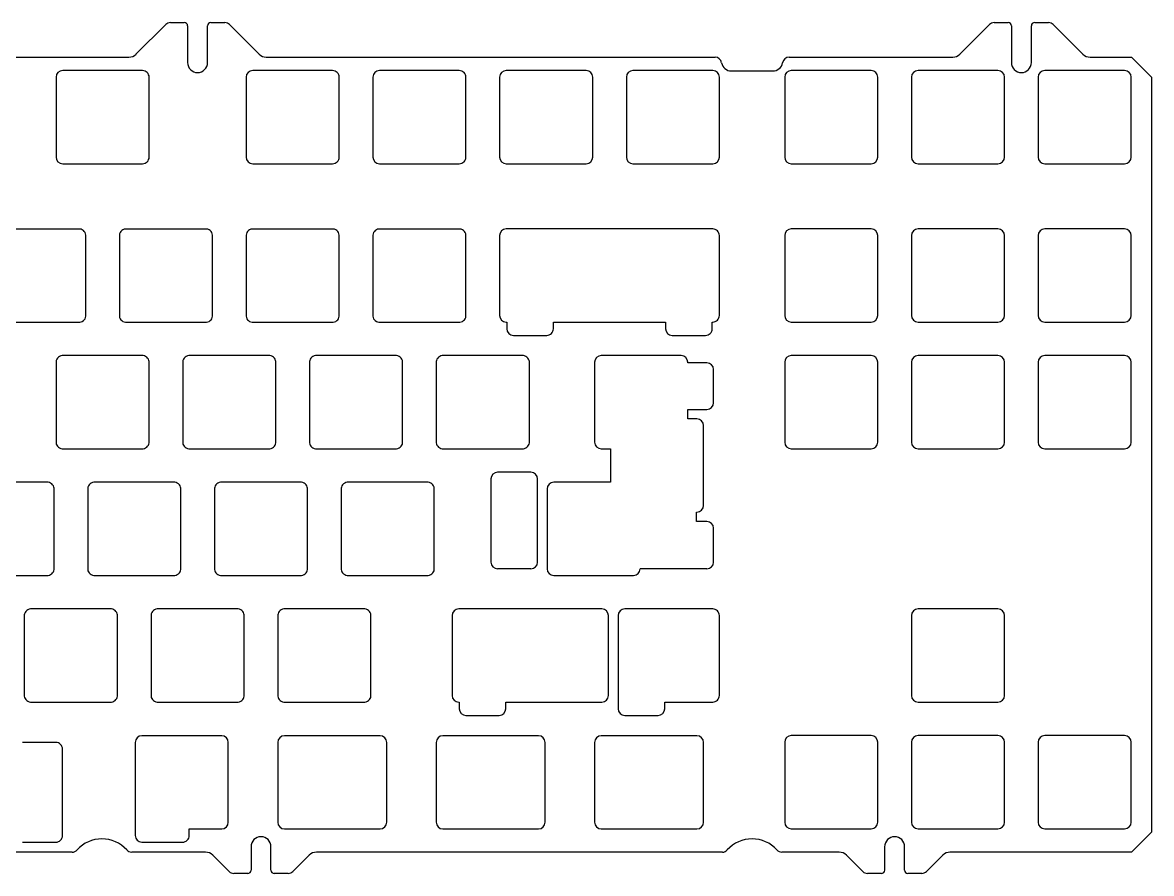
# Model space of a CAD drawing. Header units: millimetres. Extents: x 32 to 381, y 30 to 158.
# Drawn here: x 211.1 to 380.8, y 30.3 to 158.2 of the extents above; entities that cross this region are included whole.
import ezdxf

# ---------------------------------------------------------------- set-up
doc = ezdxf.new("R2010")
doc.units = ezdxf.units.MM

msp = doc.modelspace()

# ---------------------------------------------------------------- linework, layer by layer
at = {"color": 7, "linetype": 'Continuous', "lineweight": 25}
for p, q in [((228.14, 153.47), (232.61, 157.94)), ((233.32, 158.23), (235.4, 158.23)), ((239.4, 158.23), (241.49, 158.23)), ((242.2, 157.94), (246.66, 153.47)), ((351.97, 153.47), (356.44, 157.94)), ((357.14, 158.23), (359.23, 158.23)), ((363.23, 158.23), (365.32, 158.23)), ((366.02, 157.94), (370.49, 153.47)), ((235.9, 157.73), (235.9, 152.21)), ((238.9, 152.21), (238.9, 157.73)), ((359.73, 157.73), (359.73, 152.21)), ((362.73, 152.21), (362.73, 157.73)), ((162, 153.03), (227.08, 153.03)), ((247.73, 153.03), (315.18, 153.03)), ((326.32, 153.03), (350.91, 153.03)), ((371.55, 153.03), (377.78, 153.03)), ((377.78, 153.03), (380.78, 150.03)), ((216.12, 150.01), (216.12, 138.01)), ((229.12, 151.01), (217.12, 151.01)), ((230.12, 138.01), (230.12, 150.01)), ((244.69, 150.01), (244.69, 138.01)), ((257.69, 151.01), (245.69, 151.01)), ((258.69, 138.01), (258.69, 150.01)), ((263.74, 150.01), (263.74, 138.01)), ((276.74, 151.01), (264.74, 151.01)), ((277.74, 138.01), (277.74, 150.01)), ((282.8, 150.01), (282.8, 138.01)), ((295.8, 151.01), (283.8, 151.01)), ((296.8, 138.01), (296.8, 150.01)), ((301.85, 150.01), (301.85, 138.01)), ((314.85, 151.01), (302.85, 151.01)), ((315.85, 138.01), (315.85, 150.01)), ((317.64, 150.96), (323.86, 150.96)), ((325.65, 150.01), (325.65, 138.01)), ((338.65, 151.01), (326.65, 151.01)), ((339.65, 138.01), (339.65, 150.01)), ((344.7, 150.01), (344.7, 138.01)), ((357.7, 151.01), (345.7, 151.01)), ((358.7, 138.01), (358.7, 150.01)), ((363.75, 150.01), (363.75, 138.01)), ((376.75, 151.01), (364.75, 151.01)), ((377.75, 138.01), (377.75, 150.01)), ((380.78, 150.03), (380.78, 36.47)), ((217.12, 137.01), (229.12, 137.01)), ((245.69, 137.01), (257.69, 137.01)), ((264.74, 137.01), (276.74, 137.01)), ((283.8, 137.01), (295.8, 137.01)), ((302.85, 137.01), (314.85, 137.01)), ((326.65, 137.01), (338.65, 137.01)), ((345.7, 137.01), (357.7, 137.01)), ((364.75, 137.01), (376.75, 137.01)), ((219.69, 127.17), (207.49, 127.17)), ((219.88, 127.14), (219.69, 127.17)), ((220.07, 127.06), (219.88, 127.14)), ((220.23, 126.95), (220.07, 127.06)), ((220.37, 126.81), (220.23, 126.95)), ((220.48, 126.65), (220.37, 126.81)), ((220.55, 126.47), (220.48, 126.65)), ((220.59, 126.27), (220.55, 126.47)), ((220.59, 114.08), (220.59, 126.27)), ((225.68, 126.47), (225.64, 126.27)), ((225.64, 126.27), (225.64, 114.08)), ((225.76, 126.65), (225.68, 126.47)), ((225.87, 126.81), (225.76, 126.65)), ((226, 126.95), (225.87, 126.81)), ((226.17, 127.06), (226, 126.95)), ((226.35, 127.14), (226.17, 127.06)), ((226.54, 127.17), (226.35, 127.14)), ((238.74, 127.17), (226.54, 127.17)), ((238.93, 127.14), (238.74, 127.17)), ((239.12, 127.06), (238.93, 127.14)), ((239.28, 126.95), (239.12, 127.06)), ((239.42, 126.81), (239.28, 126.95)), ((239.53, 126.65), (239.42, 126.81)), ((239.6, 126.47), (239.53, 126.65)), ((239.64, 126.27), (239.6, 126.47)), ((239.64, 114.08), (239.64, 126.27)), ((244.73, 126.47), (244.69, 126.27)), ((244.69, 126.27), (244.69, 114.08)), ((244.81, 126.65), (244.73, 126.47)), ((244.92, 126.81), (244.81, 126.65)), ((245.05, 126.95), (244.92, 126.81)), ((245.22, 127.06), (245.05, 126.95)), ((245.4, 127.14), (245.22, 127.06)), ((245.59, 127.17), (245.4, 127.14)), ((257.79, 127.17), (245.59, 127.17)), ((257.98, 127.14), (257.79, 127.17)), ((258.17, 127.06), (257.98, 127.14)), ((258.33, 126.95), (258.17, 127.06)), ((258.47, 126.81), (258.33, 126.95)), ((258.58, 126.65), (258.47, 126.81)), ((258.65, 126.47), (258.58, 126.65)), ((258.69, 126.27), (258.65, 126.47)), ((258.69, 114.08), (258.69, 126.27)), ((263.78, 126.47), (263.74, 126.27)), ((263.74, 126.27), (263.74, 114.08)), ((263.86, 126.65), (263.78, 126.47)), ((263.97, 126.81), (263.86, 126.65)), ((264.1, 126.95), (263.97, 126.81)), ((264.27, 127.06), (264.1, 126.95)), ((264.45, 127.14), (264.27, 127.06)), ((264.64, 127.17), (264.45, 127.14)), ((276.84, 127.17), (264.64, 127.17)), ((277.03, 127.14), (276.84, 127.17)), ((277.22, 127.06), (277.03, 127.14)), ((277.38, 126.95), (277.22, 127.06)), ((277.52, 126.81), (277.38, 126.95)), ((277.63, 126.65), (277.52, 126.81)), ((277.7, 126.47), (277.63, 126.65)), ((277.74, 126.27), (277.7, 126.47)), ((277.74, 114.08), (277.74, 126.27)), ((282.79, 126.19), (282.79, 114.19)), ((314.84, 127.19), (283.79, 127.19)), ((315.84, 114.19), (315.84, 126.19)), ((325.65, 126.19), (325.65, 114.19)), ((338.65, 127.19), (326.65, 127.19)), ((339.65, 114.19), (339.65, 126.19)), ((344.7, 126.19), (344.7, 114.19)), ((357.7, 127.19), (345.7, 127.19)), ((358.7, 114.19), (358.7, 126.19)), ((363.75, 126.19), (363.75, 114.19)), ((376.75, 127.19), (364.75, 127.19)), ((377.75, 114.19), (377.75, 126.19)), ((220.37, 113.54), (220.48, 113.7)), ((220.48, 113.7), (220.55, 113.88)), ((220.55, 113.88), (220.59, 114.08)), ((225.64, 114.08), (225.68, 113.88)), ((225.68, 113.88), (225.76, 113.7)), ((225.76, 113.7), (225.87, 113.54)), ((239.42, 113.54), (239.53, 113.7)), ((239.53, 113.7), (239.6, 113.88)), ((239.6, 113.88), (239.64, 114.08)), ((244.69, 114.08), (244.73, 113.88)), ((244.73, 113.88), (244.81, 113.7)), ((244.81, 113.7), (244.92, 113.54)), ((258.47, 113.54), (258.58, 113.7)), ((258.58, 113.7), (258.65, 113.88)), ((258.65, 113.88), (258.69, 114.08)), ((263.74, 114.08), (263.78, 113.88)), ((263.78, 113.88), (263.86, 113.7)), ((263.86, 113.7), (263.97, 113.54)), ((277.52, 113.54), (277.63, 113.7)), ((277.63, 113.7), (277.7, 113.88)), ((277.7, 113.88), (277.74, 114.08)), ((207.49, 113.17), (219.69, 113.17)), ((219.69, 113.17), (219.88, 113.21)), ((219.88, 113.21), (220.07, 113.29)), ((220.07, 113.29), (220.23, 113.4)), ((220.23, 113.4), (220.37, 113.54)), ((225.87, 113.54), (226, 113.4)), ((226, 113.4), (226.17, 113.29)), ((226.17, 113.29), (226.35, 113.21)), ((226.35, 113.21), (226.54, 113.17)), ((226.54, 113.17), (238.74, 113.17)), ((238.74, 113.17), (238.93, 113.21)), ((238.93, 113.21), (239.12, 113.29)), ((239.12, 113.29), (239.28, 113.4)), ((239.28, 113.4), (239.42, 113.54)), ((244.92, 113.54), (245.05, 113.4)), ((245.05, 113.4), (245.22, 113.29)), ((245.22, 113.29), (245.4, 113.21)), ((245.4, 113.21), (245.59, 113.17)), ((245.59, 113.17), (257.79, 113.17)), ((257.79, 113.17), (257.98, 113.21)), ((257.98, 113.21), (258.17, 113.29)), ((258.17, 113.29), (258.33, 113.4)), ((258.33, 113.4), (258.47, 113.54)), ((263.97, 113.54), (264.1, 113.4)), ((264.1, 113.4), (264.27, 113.29)), ((264.27, 113.29), (264.45, 113.21)), ((264.45, 113.21), (264.64, 113.17)), ((264.64, 113.17), (276.84, 113.17)), ((276.84, 113.17), (277.03, 113.21)), ((277.03, 113.21), (277.22, 113.29)), ((277.22, 113.29), (277.38, 113.4)), ((277.38, 113.4), (277.52, 113.54)), ((283.79, 113.19), (283.88, 113.19)), ((283.88, 113.19), (283.88, 112.19)), ((290.88, 113.19), (307.75, 113.19)), ((290.88, 112.19), (290.88, 113.19)), ((307.75, 113.19), (307.75, 112.19)), ((314.75, 113.19), (314.84, 113.19)), ((314.75, 112.19), (314.75, 113.19)), ((326.65, 113.19), (338.65, 113.19)), ((345.7, 113.19), (357.7, 113.19)), ((364.75, 113.19), (376.75, 113.19)), ((284.88, 111.19), (289.88, 111.19)), ((308.75, 111.19), (313.75, 111.19)), ((216.15, 107.43), (216.12, 107.24)), ((216.12, 107.24), (216.12, 95.04)), ((216.23, 107.62), (216.15, 107.43)), ((216.34, 107.78), (216.23, 107.62)), ((216.48, 107.92), (216.34, 107.78)), ((216.64, 108.03), (216.48, 107.92)), ((216.82, 108.1), (216.64, 108.03)), ((217.02, 108.14), (216.82, 108.1)), ((229.22, 108.14), (217.02, 108.14)), ((229.41, 108.1), (229.22, 108.14)), ((229.59, 108.03), (229.41, 108.1)), ((229.75, 107.92), (229.59, 108.03)), ((229.89, 107.78), (229.75, 107.92)), ((230, 107.62), (229.89, 107.78)), ((230.08, 107.43), (230, 107.62)), ((230.12, 107.24), (230.08, 107.43)), ((230.12, 95.04), (230.12, 107.24)), ((235.2, 107.43), (235.17, 107.24)), ((235.17, 107.24), (235.17, 95.04)), ((235.28, 107.62), (235.2, 107.43)), ((235.39, 107.78), (235.28, 107.62)), ((235.53, 107.92), (235.39, 107.78)), ((235.69, 108.03), (235.53, 107.92)), ((235.87, 108.1), (235.69, 108.03)), ((236.07, 108.14), (235.87, 108.1)), ((248.27, 108.14), (236.07, 108.14)), ((248.46, 108.1), (248.27, 108.14)), ((248.64, 108.03), (248.46, 108.1)), ((248.8, 107.92), (248.64, 108.03)), ((248.94, 107.78), (248.8, 107.92)), ((249.05, 107.62), (248.94, 107.78)), ((249.13, 107.43), (249.05, 107.62)), ((249.17, 107.24), (249.13, 107.43)), ((249.17, 95.04), (249.17, 107.24)), ((254.25, 107.43), (254.22, 107.24)), ((254.22, 107.24), (254.22, 95.04)), ((254.33, 107.62), (254.25, 107.43)), ((254.44, 107.78), (254.33, 107.62)), ((254.58, 107.92), (254.44, 107.78)), ((254.74, 108.03), (254.58, 107.92)), ((254.92, 108.1), (254.74, 108.03)), ((255.12, 108.14), (254.92, 108.1)), ((267.32, 108.14), (255.12, 108.14)), ((267.51, 108.1), (267.32, 108.14)), ((267.69, 108.03), (267.51, 108.1)), ((267.85, 107.92), (267.69, 108.03)), ((267.99, 107.78), (267.85, 107.92)), ((268.1, 107.62), (267.99, 107.78)), ((268.18, 107.43), (268.1, 107.62)), ((268.22, 107.24), (268.18, 107.43)), ((268.22, 95.04), (268.22, 107.24)), ((273.3, 107.43), (273.27, 107.24)), ((273.27, 107.24), (273.27, 95.04)), ((273.38, 107.62), (273.3, 107.43)), ((273.49, 107.78), (273.38, 107.62)), ((273.63, 107.92), (273.49, 107.78)), ((273.79, 108.03), (273.63, 107.92)), ((273.97, 108.1), (273.79, 108.03)), ((274.17, 108.14), (273.97, 108.1)), ((286.37, 108.14), (274.17, 108.14)), ((286.56, 108.1), (286.37, 108.14)), ((286.74, 108.03), (286.56, 108.1)), ((286.9, 107.92), (286.74, 108.03)), ((287.04, 107.78), (286.9, 107.92)), ((287.15, 107.62), (287.04, 107.78)), ((287.23, 107.43), (287.15, 107.62)), ((287.27, 107.24), (287.23, 107.43)), ((287.27, 95.04), (287.27, 107.24)), ((297.08, 107.14), (297.08, 95.14)), ((310.08, 108.14), (298.08, 108.14)), ((311.08, 107.06), (311.08, 107.14)), ((313.96, 107.06), (311.08, 107.06)), ((325.65, 107.14), (325.65, 95.14)), ((338.65, 108.14), (326.65, 108.14)), ((339.65, 95.14), (339.65, 107.14)), ((344.7, 107.14), (344.7, 95.14)), ((357.7, 108.14), (345.7, 108.14)), ((358.7, 95.14), (358.7, 107.14)), ((363.75, 107.14), (363.75, 95.14)), ((376.75, 108.14), (364.75, 108.14)), ((377.75, 95.14), (377.75, 107.14)), ((314.96, 101.06), (314.96, 106.06)), ((311.08, 98.62), (311.08, 100.06)), ((311.08, 100.06), (313.96, 100.06)), ((216.12, 95.04), (216.15, 94.85)), ((230.08, 94.85), (230.12, 95.04)), ((235.17, 95.04), (235.2, 94.85)), ((249.13, 94.85), (249.17, 95.04)), ((254.22, 95.04), (254.25, 94.85)), ((268.18, 94.85), (268.22, 95.04)), ((273.27, 95.04), (273.3, 94.85)), ((287.23, 94.85), (287.27, 95.04)), ((216.15, 94.85), (216.23, 94.67)), ((216.23, 94.67), (216.34, 94.51)), ((216.34, 94.51), (216.48, 94.37)), ((216.48, 94.37), (216.64, 94.26)), ((216.64, 94.26), (216.82, 94.18)), ((216.82, 94.18), (217.02, 94.14)), ((217.02, 94.14), (229.22, 94.14)), ((229.22, 94.14), (229.41, 94.18)), ((229.41, 94.18), (229.59, 94.26)), ((229.59, 94.26), (229.75, 94.37)), ((229.75, 94.37), (229.89, 94.51)), ((229.89, 94.51), (230, 94.67)), ((230, 94.67), (230.08, 94.85)), ((235.2, 94.85), (235.28, 94.67)), ((235.28, 94.67), (235.39, 94.51)), ((235.39, 94.51), (235.53, 94.37)), ((235.53, 94.37), (235.69, 94.26)), ((235.69, 94.26), (235.87, 94.18)), ((235.87, 94.18), (236.07, 94.14)), ((236.07, 94.14), (248.27, 94.14)), ((248.27, 94.14), (248.46, 94.18)), ((248.46, 94.18), (248.64, 94.26)), ((248.64, 94.26), (248.8, 94.37)), ((248.8, 94.37), (248.94, 94.51)), ((248.94, 94.51), (249.05, 94.67)), ((249.05, 94.67), (249.13, 94.85)), ((254.25, 94.85), (254.33, 94.67)), ((254.33, 94.67), (254.44, 94.51)), ((254.44, 94.51), (254.58, 94.37)), ((254.58, 94.37), (254.74, 94.26)), ((254.74, 94.26), (254.92, 94.18)), ((254.92, 94.18), (255.12, 94.14)), ((255.12, 94.14), (267.32, 94.14)), ((267.32, 94.14), (267.51, 94.18)), ((267.51, 94.18), (267.69, 94.26)), ((267.69, 94.26), (267.85, 94.37)), ((267.85, 94.37), (267.99, 94.51)), ((267.99, 94.51), (268.1, 94.67)), ((268.1, 94.67), (268.18, 94.85)), ((273.3, 94.85), (273.38, 94.67)), ((273.38, 94.67), (273.49, 94.51)), ((273.49, 94.51), (273.63, 94.37)), ((273.63, 94.37), (273.79, 94.26)), ((273.79, 94.26), (273.97, 94.18)), ((273.97, 94.18), (274.17, 94.14)), ((274.17, 94.14), (286.37, 94.14)), ((286.37, 94.14), (286.56, 94.18)), ((286.56, 94.18), (286.74, 94.26)), ((286.74, 94.26), (286.9, 94.37)), ((286.9, 94.37), (287.04, 94.51)), ((287.04, 94.51), (287.15, 94.67)), ((287.15, 94.67), (287.23, 94.85)), ((298.08, 94.14), (299.46, 94.14)), ((326.65, 94.14), (338.65, 94.14)), ((345.7, 94.14), (357.7, 94.14)), ((364.75, 94.14), (376.75, 94.14)), ((287.5, 90.59), (282.5, 90.59)), ((214.93, 89.09), (202.73, 89.09)), ((215.12, 89.05), (214.93, 89.09)), ((215.3, 88.98), (215.12, 89.05)), ((215.47, 88.87), (215.3, 88.98)), ((215.61, 88.73), (215.47, 88.87)), ((215.72, 88.57), (215.61, 88.73)), ((215.79, 88.38), (215.72, 88.57)), ((215.83, 88.19), (215.79, 88.38)), ((220.92, 88.38), (220.88, 88.19)), ((220.99, 88.57), (220.92, 88.38)), ((221.1, 88.73), (220.99, 88.57)), ((221.24, 88.87), (221.1, 88.73)), ((221.41, 88.98), (221.24, 88.87)), ((221.59, 89.05), (221.41, 88.98)), ((221.78, 89.09), (221.59, 89.05)), ((233.98, 89.09), (221.78, 89.09)), ((234.17, 89.05), (233.98, 89.09)), ((234.35, 88.98), (234.17, 89.05)), ((234.52, 88.87), (234.35, 88.98)), ((234.66, 88.73), (234.52, 88.87)), ((234.77, 88.57), (234.66, 88.73)), ((234.84, 88.38), (234.77, 88.57)), ((234.88, 88.19), (234.84, 88.38)), ((239.97, 88.38), (239.93, 88.19)), ((240.04, 88.57), (239.97, 88.38)), ((240.15, 88.73), (240.04, 88.57)), ((240.29, 88.87), (240.15, 88.73)), ((240.46, 88.98), (240.29, 88.87)), ((240.64, 89.05), (240.46, 88.98)), ((240.83, 89.09), (240.64, 89.05)), ((253.03, 89.09), (240.83, 89.09)), ((253.22, 89.05), (253.03, 89.09)), ((253.4, 88.98), (253.22, 89.05)), ((253.57, 88.87), (253.4, 88.98)), ((253.71, 88.73), (253.57, 88.87)), ((253.82, 88.57), (253.71, 88.73)), ((253.89, 88.38), (253.82, 88.57)), ((253.93, 88.19), (253.89, 88.38)), ((259.02, 88.38), (258.98, 88.19)), ((259.09, 88.57), (259.02, 88.38)), ((259.2, 88.73), (259.09, 88.57)), ((259.34, 88.87), (259.2, 88.73)), ((259.51, 88.98), (259.34, 88.87)), ((259.69, 89.05), (259.51, 88.98)), ((259.88, 89.09), (259.69, 89.05)), ((272.08, 89.09), (259.88, 89.09)), ((272.27, 89.05), (272.08, 89.09)), ((272.45, 88.98), (272.27, 89.05)), ((272.62, 88.87), (272.45, 88.98)), ((272.76, 88.73), (272.62, 88.87)), ((272.87, 88.57), (272.76, 88.73)), ((272.94, 88.38), (272.87, 88.57)), ((272.98, 88.19), (272.94, 88.38)), ((281.5, 89.59), (281.5, 77.09)), ((288.5, 77.09), (288.5, 89.59)), ((299.46, 89.09), (290.93, 89.09)), ((215.83, 75.99), (215.83, 88.19)), ((220.88, 88.19), (220.88, 75.99)), ((234.88, 75.99), (234.88, 88.19)), ((239.93, 88.19), (239.93, 75.99)), ((253.93, 75.99), (253.93, 88.19)), ((258.98, 88.19), (258.98, 75.99)), ((272.98, 75.99), (272.98, 88.19)), ((289.93, 88.09), (289.93, 76.09)), ((312.37, 83.18), (312.37, 84.62)), ((313.96, 83.18), (312.37, 83.18)), ((314.96, 77.09), (314.96, 82.18)), ((202.73, 75.09), (214.93, 75.09)), ((214.93, 75.09), (215.12, 75.13)), ((215.12, 75.13), (215.3, 75.21)), ((215.3, 75.21), (215.47, 75.32)), ((215.47, 75.32), (215.61, 75.46)), ((215.61, 75.46), (215.72, 75.62)), ((215.72, 75.62), (215.79, 75.8)), ((215.79, 75.8), (215.83, 75.99)), ((220.88, 75.99), (220.92, 75.8)), ((220.92, 75.8), (220.99, 75.62)), ((220.99, 75.62), (221.1, 75.46)), ((221.1, 75.46), (221.24, 75.32)), ((221.24, 75.32), (221.41, 75.21)), ((221.41, 75.21), (221.59, 75.13)), ((221.59, 75.13), (221.78, 75.09)), ((221.78, 75.09), (233.98, 75.09)), ((233.98, 75.09), (234.17, 75.13)), ((234.17, 75.13), (234.35, 75.21)), ((234.35, 75.21), (234.52, 75.32)), ((234.52, 75.32), (234.66, 75.46)), ((234.66, 75.46), (234.77, 75.62)), ((234.77, 75.62), (234.84, 75.8)), ((234.84, 75.8), (234.88, 75.99)), ((239.93, 75.99), (239.97, 75.8)), ((239.97, 75.8), (240.04, 75.62)), ((240.04, 75.62), (240.15, 75.46)), ((240.15, 75.46), (240.29, 75.32)), ((240.29, 75.32), (240.46, 75.21)), ((240.46, 75.21), (240.64, 75.13)), ((240.64, 75.13), (240.83, 75.09)), ((240.83, 75.09), (253.03, 75.09)), ((253.03, 75.09), (253.22, 75.13)), ((253.22, 75.13), (253.4, 75.21)), ((253.4, 75.21), (253.57, 75.32)), ((253.57, 75.32), (253.71, 75.46)), ((253.71, 75.46), (253.82, 75.62)), ((253.82, 75.62), (253.89, 75.8)), ((253.89, 75.8), (253.93, 75.99)), ((258.98, 75.99), (259.02, 75.8)), ((259.02, 75.8), (259.09, 75.62)), ((259.09, 75.62), (259.2, 75.46)), ((259.2, 75.46), (259.34, 75.32)), ((259.34, 75.32), (259.51, 75.21)), ((259.51, 75.21), (259.69, 75.13)), ((259.69, 75.13), (259.88, 75.09)), ((259.88, 75.09), (272.08, 75.09)), ((272.08, 75.09), (272.27, 75.13)), ((272.27, 75.13), (272.45, 75.21)), ((272.45, 75.21), (272.62, 75.32)), ((272.62, 75.32), (272.76, 75.46)), ((272.76, 75.46), (272.87, 75.62)), ((272.87, 75.62), (272.94, 75.8)), ((272.94, 75.8), (272.98, 75.99)), ((287.5, 76.09), (282.5, 76.09)), ((290.93, 75.09), (302.93, 75.09)), ((313.96, 76.09), (303.93, 76.09)), ((211.58, 69.68), (211.47, 69.52)), ((211.72, 69.82), (211.58, 69.68)), ((211.88, 69.93), (211.72, 69.82)), ((212.06, 70), (211.88, 69.93)), ((212.26, 70.04), (212.06, 70)), ((224.45, 70.04), (212.26, 70.04)), ((224.65, 70), (224.45, 70.04)), ((224.83, 69.93), (224.65, 70)), ((224.99, 69.82), (224.83, 69.93)), ((225.13, 69.68), (224.99, 69.82)), ((225.24, 69.52), (225.13, 69.68)), ((230.63, 69.68), (230.52, 69.52)), ((230.77, 69.82), (230.63, 69.68)), ((230.93, 69.93), (230.77, 69.82)), ((231.11, 70), (230.93, 69.93)), ((231.31, 70.04), (231.11, 70)), ((243.5, 70.04), (231.31, 70.04)), ((243.7, 70), (243.5, 70.04)), ((243.88, 69.93), (243.7, 70)), ((244.04, 69.82), (243.88, 69.93)), ((244.18, 69.68), (244.04, 69.82)), ((244.29, 69.52), (244.18, 69.68)), ((249.68, 69.68), (249.57, 69.52)), ((249.82, 69.82), (249.68, 69.68)), ((249.98, 69.93), (249.82, 69.82)), ((250.16, 70), (249.98, 69.93)), ((250.36, 70.04), (250.16, 70)), ((262.55, 70.04), (250.36, 70.04)), ((262.75, 70), (262.55, 70.04)), ((262.93, 69.93), (262.75, 70)), ((263.09, 69.82), (262.93, 69.93)), ((263.23, 69.68), (263.09, 69.82)), ((263.34, 69.52), (263.23, 69.68)), ((298.17, 70.04), (276.65, 70.04)), ((314.84, 70.04), (301.61, 70.04)), ((357.7, 70.04), (345.7, 70.04)), ((211.39, 69.33), (211.35, 69.14)), ((211.35, 69.14), (211.35, 56.94)), ((211.47, 69.52), (211.39, 69.33)), ((225.32, 69.33), (225.24, 69.52)), ((225.35, 69.14), (225.32, 69.33)), ((225.35, 56.94), (225.35, 69.14)), ((230.44, 69.33), (230.4, 69.14)), ((230.4, 69.14), (230.4, 56.94)), ((230.52, 69.52), (230.44, 69.33)), ((244.37, 69.33), (244.29, 69.52)), ((244.4, 69.14), (244.37, 69.33)), ((244.4, 56.94), (244.4, 69.14)), ((249.49, 69.33), (249.45, 69.14)), ((249.45, 69.14), (249.45, 56.94)), ((249.57, 69.52), (249.49, 69.33)), ((263.42, 69.33), (263.34, 69.52)), ((263.45, 69.14), (263.42, 69.33)), ((263.45, 56.94), (263.45, 69.14)), ((275.65, 69.04), (275.65, 57.04)), ((299.17, 57.04), (299.17, 69.04)), ((300.61, 69.04), (300.61, 55.04)), ((315.84, 57.04), (315.84, 69.04)), ((344.7, 69.04), (344.7, 57.04)), ((358.7, 57.04), (358.7, 69.04)), ((211.35, 56.94), (211.39, 56.75)), ((211.39, 56.75), (211.47, 56.57)), ((211.47, 56.57), (211.58, 56.41)), ((211.58, 56.41), (211.72, 56.27)), ((211.72, 56.27), (211.88, 56.16)), ((211.88, 56.16), (212.06, 56.08)), ((212.06, 56.08), (212.26, 56.04)), ((212.26, 56.04), (224.45, 56.04)), ((224.45, 56.04), (224.65, 56.08)), ((224.65, 56.08), (224.83, 56.16)), ((224.83, 56.16), (224.99, 56.27)), ((224.99, 56.27), (225.13, 56.41)), ((225.13, 56.41), (225.24, 56.57)), ((225.24, 56.57), (225.32, 56.75)), ((225.32, 56.75), (225.35, 56.94)), ((230.4, 56.94), (230.44, 56.75)), ((230.44, 56.75), (230.52, 56.57)), ((230.52, 56.57), (230.63, 56.41)), ((230.63, 56.41), (230.77, 56.27)), ((230.77, 56.27), (230.93, 56.16)), ((230.93, 56.16), (231.11, 56.08)), ((231.11, 56.08), (231.31, 56.04)), ((231.31, 56.04), (243.5, 56.04)), ((243.5, 56.04), (243.7, 56.08)), ((243.7, 56.08), (243.88, 56.16)), ((243.88, 56.16), (244.04, 56.27)), ((244.04, 56.27), (244.18, 56.41)), ((244.18, 56.41), (244.29, 56.57)), ((244.29, 56.57), (244.37, 56.75)), ((244.37, 56.75), (244.4, 56.94)), ((249.45, 56.94), (249.49, 56.75)), ((249.49, 56.75), (249.57, 56.57)), ((249.57, 56.57), (249.68, 56.41)), ((249.68, 56.41), (249.82, 56.27)), ((249.82, 56.27), (249.98, 56.16)), ((249.98, 56.16), (250.16, 56.08)), ((250.16, 56.08), (250.36, 56.04)), ((250.36, 56.04), (262.55, 56.04)), ((262.55, 56.04), (262.75, 56.08)), ((262.75, 56.08), (262.93, 56.16)), ((262.93, 56.16), (263.09, 56.27)), ((263.09, 56.27), (263.23, 56.41)), ((263.23, 56.41), (263.34, 56.57)), ((263.34, 56.57), (263.42, 56.75)), ((263.42, 56.75), (263.45, 56.94)), ((276.65, 56.04), (276.73, 56.04)), ((276.73, 56.04), (276.73, 55.04)), ((283.73, 56.04), (298.17, 56.04)), ((283.73, 55.04), (283.73, 56.04)), ((307.61, 56.04), (314.84, 56.04)), ((307.61, 55.04), (307.61, 56.04)), ((345.7, 56.04), (357.7, 56.04)), ((277.73, 54.04), (282.73, 54.04)), ((301.61, 54.04), (306.61, 54.04)), ((241.02, 50.97), (229.02, 50.97)), ((264.83, 50.97), (250.45, 50.97)), ((288.65, 50.97), (274.27, 50.97)), ((312.46, 50.97), (298.08, 50.97)), ((338.65, 50.99), (326.65, 50.99)), ((357.7, 50.99), (345.7, 50.99)), ((376.75, 50.99), (364.75, 50.99)), ((216.09, 49.97), (211.09, 49.97)), ((228.02, 49.97), (228.02, 35.97)), ((242.02, 37.97), (242.02, 49.97)), ((249.45, 49.97), (249.45, 37.97)), ((265.83, 37.97), (265.83, 49.97)), ((273.27, 49.97), (273.27, 37.97)), ((289.65, 37.97), (289.65, 49.97)), ((297.08, 49.97), (297.08, 37.97)), ((313.46, 37.97), (313.46, 49.97)), ((325.65, 49.99), (325.65, 37.99)), ((339.65, 37.99), (339.65, 49.99)), ((344.7, 49.99), (344.7, 37.99)), ((358.7, 37.99), (358.7, 49.99)), ((363.75, 49.99), (363.75, 37.99)), ((377.75, 37.99), (377.75, 49.99)), ((217.09, 35.97), (217.09, 48.97)), ((236.14, 36.97), (241.02, 36.97)), ((236.14, 35.97), (236.14, 36.97)), ((250.45, 36.97), (264.83, 36.97)), ((274.27, 36.97), (288.65, 36.97)), ((298.08, 36.97), (312.46, 36.97)), ((326.65, 36.99), (338.65, 36.99)), ((345.7, 36.99), (357.7, 36.99)), ((364.75, 36.99), (376.75, 36.99)), ((380.78, 36.47), (377.78, 33.47)), ((211.09, 34.97), (216.09, 34.97)), ((229.02, 34.97), (235.14, 34.97)), ((245.43, 34.29), (245.43, 30.77)), ((248.43, 30.77), (248.43, 34.29)), ((340.68, 34.29), (340.68, 30.77)), ((343.68, 30.77), (343.68, 34.29)), ((218.55, 33.47), (207.15, 33.47)), ((238.61, 33.47), (227.49, 33.47)), ((242.14, 30.56), (239.67, 33.03)), ((254.19, 33.03), (251.72, 30.56)), ((316.28, 33.47), (255.25, 33.47)), ((333.86, 33.47), (325.22, 33.47)), ((337.39, 30.56), (334.92, 33.03)), ((349.44, 33.03), (346.97, 30.56)), ((377.78, 33.47), (350.5, 33.47)), ((244.93, 30.27), (242.84, 30.27)), ((251.01, 30.27), (248.93, 30.27)), ((340.18, 30.27), (338.09, 30.27)), ((346.27, 30.27), (344.18, 30.27))]:
    msp.add_line(p, q, dxfattribs=at)
for p, q in [((312.46, 98.62), (311.08, 98.62)), ((313.46, 85.62), (313.46, 97.62)), ((299.46, 94.14), (299.46, 89.09)), ((312.37, 84.62), (312.46, 84.62))]:
    msp.add_line(p, q)
for centre, radius, start, end in [((233.32, 157.23), 0.996, 89.9234, 135.0974), ((235.4, 157.73), 0.502, 0.2179, 89.7821), ((239.4, 157.73), 0.5, 90.0206, 179.9794), ((241.49, 157.23), 1, 45.0136, 89.9656), ((357.14, 157.23), 0.996, 89.9234, 135.0974), ((359.23, 157.73), 0.502, 0.2179, 89.7821), ((363.23, 157.73), 0.5, 90.0206, 179.9794), ((365.31, 157.23), 1, 45.0136, 89.9656), ((227.08, 154.53), 1.5, 269.9584, 315.0345), ((247.72, 154.53), 1.5, 224.9655, 270.0416), ((315.18, 152.03), 0.999, 9.7432, 90.0182), ((326.32, 152.03), 0.999, 89.9272, 170.2537), ((350.91, 154.53), 1.5, 269.9579, 315.0357), ((371.55, 154.53), 1.5, 224.9666, 270.0399), ((237.4, 152.21), 1.5, 180, 0), ((317.64, 152.45), 1.5, 189.7412, 270.0409), ((323.86, 152.45), 1.5, 269.9582, 350.2609), ((361.23, 152.21), 1.5, 180, 0), ((217.12, 150.01), 1, 90.0207, 179.9793), ((229.12, 150.01), 0.999, 359.9222, 90.0778), ((245.69, 150.01), 1, 90.0207, 179.9793), ((257.69, 150.01), 0.999, 359.9252, 90.0748), ((264.74, 150.01), 1, 90.0207, 179.9793), ((276.74, 150.01), 0.999, 359.9222, 90.0778), ((283.8, 150.01), 1, 90.0207, 179.9793), ((295.8, 150.01), 1, 0.0207, 89.9793), ((302.85, 150.01), 1, 90.0207, 179.9793), ((314.84, 150.01), 1, 0.0207, 89.9793), ((326.65, 150.01), 1, 90.0207, 179.9793), ((338.65, 150.01), 1, 0.0207, 89.9793), ((345.7, 150.01), 1, 90.0207, 179.9793), ((357.7, 150.01), 1, 0.0207, 89.9793), ((364.75, 150.01), 1, 90.0207, 179.9793), ((376.75, 150.01), 1, 0.0207, 89.9793), ((217.12, 138.01), 1, 180.0207, 269.9793), ((229.12, 138), 0.999, 269.9222, 0.0778), ((245.69, 138.01), 1, 180.0207, 269.9793), ((257.69, 138), 0.999, 269.9252, 0.0748), ((264.74, 138.01), 1, 180.0207, 269.9793), ((276.74, 138), 0.999, 269.9222, 0.0778), ((283.8, 138.01), 1, 180.0207, 269.9793), ((295.8, 138.01), 1, 270.0207, 359.9793), ((302.85, 138.01), 1, 180.0207, 269.9793), ((314.84, 138.01), 1, 270.0207, 359.9793), ((326.65, 138.01), 1, 180.0207, 269.9793), ((338.65, 138.01), 1, 270.0207, 359.9793), ((345.7, 138.01), 1, 180.0207, 269.9793), ((357.7, 138.01), 1, 270.0207, 359.9793), ((364.75, 138.01), 1, 180.0207, 269.9793), ((376.75, 138.01), 1, 270.0207, 359.9793), ((283.79, 126.19), 1, 90.0237, 179.9763), ((314.84, 126.19), 0.999, 359.9222, 90.0778), ((326.65, 126.19), 1, 90.0207, 179.9793), ((338.65, 126.19), 1, 0.0207, 89.9793), ((345.7, 126.19), 1, 90.0207, 179.9793), ((357.7, 126.19), 1, 0.0207, 89.9793), ((364.75, 126.19), 1, 90.0207, 179.9793), ((376.75, 126.19), 1, 0.0207, 89.9793), ((283.79, 114.19), 1, 180.0237, 269.9763), ((314.84, 114.19), 0.999, 269.9222, 0.0778), ((326.65, 114.19), 1, 180.0207, 269.9793), ((338.65, 114.19), 1, 270.0207, 359.9793), ((345.7, 114.19), 1, 180.0207, 269.9793), ((357.7, 114.19), 1, 270.0207, 359.9793), ((364.75, 114.19), 1, 180.0207, 269.9793), ((376.75, 114.19), 1, 270.0207, 359.9793), ((284.88, 112.19), 1, 180.0207, 269.9793), ((289.88, 112.19), 0.999, 269.9222, 0.0778), ((308.75, 112.19), 1, 180.0207, 269.9793), ((313.76, 112.19), 0.999, 269.9222, 0.0778), ((298.08, 107.14), 1, 90.0207, 179.9793), ((310.08, 107.14), 1, 0.0207, 89.9793), ((313.96, 106.06), 1, 0, 90), ((326.65, 107.14), 1, 90.0207, 179.9793), ((338.65, 107.14), 1, 0.0207, 89.9793), ((345.7, 107.14), 1, 90.0207, 179.9793), ((357.7, 107.14), 1, 0.0207, 89.9793), ((364.75, 107.14), 1, 90.0207, 179.9793), ((376.75, 107.14), 1, 0.0207, 89.9793), ((313.96, 101.06), 1, 270, 0), ((298.08, 95.14), 1, 180.0207, 269.9793), ((326.65, 95.14), 1, 180.0207, 269.9793), ((338.65, 95.14), 1, 270.0207, 359.9793), ((345.7, 95.14), 1, 180.0207, 269.9793), ((357.7, 95.14), 1, 270.0207, 359.9793), ((364.75, 95.14), 1, 180.0207, 269.9793), ((376.75, 95.14), 1, 270.0207, 359.9793), ((282.5, 89.59), 1, 90, 180), ((287.5, 89.59), 1, 0, 90), ((290.94, 88.09), 1, 90.0207, 179.9793), ((313.96, 82.18), 1, 0, 90), ((282.5, 77.09), 1, 180, 270), ((287.5, 77.09), 1, 270, 0), ((313.96, 77.09), 1, 270, 0), ((290.94, 76.09), 1, 180.0207, 269.9793), ((302.93, 76.09), 1, 270.0207, 359.9793), ((276.65, 69.04), 1, 90.0207, 179.9793), ((298.17, 69.04), 1, 0.0207, 89.9793), ((301.61, 69.04), 0.999, 90.2119, 180.0756), ((314.84, 69.04), 0.999, 359.9222, 90.0778), ((345.7, 69.04), 1, 90.0207, 179.9793), ((357.7, 69.04), 1, 0.0207, 89.9793), ((276.65, 57.04), 1, 180.0207, 269.9793), ((298.17, 57.04), 1, 270.0207, 359.9793), ((314.84, 57.04), 0.999, 269.9222, 0.0778), ((345.7, 57.04), 1, 180.0207, 269.9793), ((357.7, 57.04), 1, 270.0207, 359.9793), ((277.74, 55.04), 1, 180.0237, 269.9763), ((282.73, 55.04), 1, 270.0207, 359.9793), ((301.61, 55.04), 1, 180.0207, 269.9793), ((306.61, 55.04), 1, 270.0207, 359.9793), ((229.02, 49.97), 1, 90.0207, 179.9793), ((241.02, 49.97), 1, 0.0207, 89.9793), ((250.45, 49.97), 1, 90.0207, 179.9793), ((264.83, 49.97), 1, 0.0207, 89.9793), ((274.27, 49.97), 1, 90.0207, 179.9793), ((288.65, 49.97), 1, 0.0207, 89.9793), ((298.08, 49.97), 1, 90.0207, 179.9793), ((312.46, 49.97), 1, 0.0207, 89.9793), ((326.65, 49.99), 1, 90.0207, 179.9793), ((338.65, 49.99), 1, 0.0207, 89.9793), ((345.7, 49.99), 1, 90.0207, 179.9793), ((357.7, 49.99), 1, 0.0207, 89.9793), ((364.75, 49.99), 1, 90.0207, 179.9793), ((376.75, 49.99), 1, 0.0207, 89.9793), ((216.09, 48.97), 0.999, 359.9241, 90.0759), ((241.02, 37.97), 1, 270.0207, 359.9793), ((250.45, 37.97), 1, 180.0207, 269.9793), ((264.83, 37.97), 1, 270.0207, 359.9793), ((274.27, 37.97), 1, 180.0207, 269.9793), ((288.65, 37.97), 1, 270.0207, 359.9793), ((298.08, 37.97), 1, 180.0207, 269.9793), ((312.46, 37.97), 1, 270.0207, 359.9793), ((326.65, 37.99), 1, 180.0207, 269.9793), ((338.65, 37.99), 1, 270.0207, 359.9793), ((345.7, 37.99), 1, 180.0207, 269.9793), ((357.7, 37.99), 1, 270.0207, 359.9793), ((364.75, 37.99), 1, 180.0207, 269.9793), ((376.75, 37.99), 1, 270.0207, 359.9793), ((216.09, 35.97), 0.999, 269.9237, 0.0763), ((229.02, 35.97), 1, 180.0207, 269.9793), ((235.14, 35.97), 0.999, 269.9237, 0.0763), ((246.93, 34.29), 1.5, 0, 180), ((342.18, 34.29), 1.5, 0, 180), ((223.02, 30.47), 5, 41.8241, 138.1759), ((320.75, 30.47), 5, 41.8242, 138.1758), ((218.55, 34.46), 0.996, 269.9463, 318.3485), ((227.49, 34.47), 1, 221.7618, 270.0001), ((238.61, 31.97), 1.5, 44.9638, 90.0423), ((255.25, 31.97), 1.5, 89.9577, 135.0362), ((316.28, 34.46), 0.996, 269.9472, 318.3485), ((325.22, 34.47), 1, 221.7618, 270.0001), ((333.86, 31.97), 1.5, 44.9638, 90.0423), ((350.5, 31.97), 1.5, 89.9577, 135.0362), ((242.84, 31.26), 0.996, 224.9012, 270.0778), ((244.93, 30.77), 0.5, 270.0202, 359.9798), ((248.93, 30.77), 0.5, 180.0202, 269.9798), ((251.01, 31.27), 1, 270.0316, 314.9894), ((338.09, 31.26), 0.996, 224.9012, 270.0778), ((340.18, 30.77), 0.502, 270.2116, 359.7884), ((344.18, 30.77), 0.5, 180.0262, 269.9738), ((346.26, 31.27), 1, 270.0316, 314.9911)]:
    msp.add_arc(centre, radius, start, end, dxfattribs=at)
for centre, start, end in [((312.46, 97.62), 0, 90), ((312.46, 85.62), 270, 0)]:
    msp.add_arc(centre, 1, start, end)

doc.saveas('drawing.dxf')
